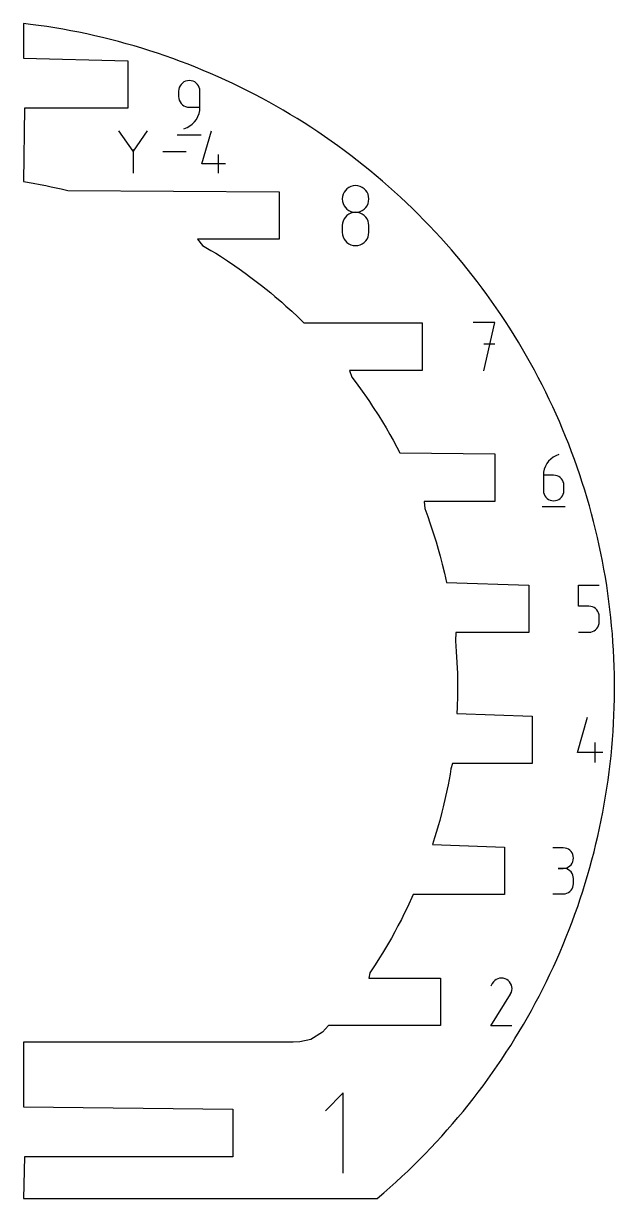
# Model space of a CAD drawing. Header units: metres. Extents: x 0 to 18, y 0 to 24.
# Drawn here: x 6.449 to 8.66, y 14.76 to 19.155 of the extents above; entities that cross this region are included whole.
import ezdxf

# ---------------------------------------------------------------- set-up
doc = ezdxf.new("R2010")
doc.units = ezdxf.units.M

msp = doc.modelspace()

# ---------------------------------------------------------------- linework, layer by layer
at = {"layer": 'annotation', "color": 1}
for p, q in [((7.062114, 18.940642), (7.055357, 18.938782)), ((7.069288, 18.941288), (7.062114, 18.940642)), ((7.076477, 18.940642), (7.069288, 18.941288)), ((7.069288, 18.941288), (7.069288, 18.941288)), ((7.083241, 18.938782), (7.076477, 18.940642)), ((7.029962, 18.908451), (7.029317, 18.90126)), ((7.029317, 18.90126), (7.029317, 18.881246)), ((7.031822, 18.915221), (7.029962, 18.908451)), ((7.034783, 18.921456), (7.031822, 18.915221)), ((7.038731, 18.927043), (7.034783, 18.921456)), ((7.043552, 18.931868), (7.038731, 18.927043)), ((7.049132, 18.935819), (7.043552, 18.931868)), ((7.055357, 18.938782), (7.049132, 18.935819)), ((7.089469, 18.935819), (7.083241, 18.938782)), ((7.095047, 18.931868), (7.089469, 18.935819)), ((7.099863, 18.927043), (7.095047, 18.931868)), ((7.103805, 18.921456), (7.099863, 18.927043)), ((7.10676, 18.915221), (7.103805, 18.921456)), ((7.108615, 18.908451), (7.10676, 18.915221)), ((7.109259, 18.90126), (7.108615, 18.908451)), ((7.109259, 18.84123), (7.109259, 18.90126)), ((7.109259, 18.90126), (7.109259, 18.90126)), ((7.029317, 18.881246), (7.029317, 18.881246)), ((7.029317, 18.881246), (7.029962, 18.874056)), ((7.029962, 18.874056), (7.031822, 18.867287)), ((7.031822, 18.867287), (7.034783, 18.861054)), ((7.034783, 18.861054), (7.038731, 18.855468)), ((7.038731, 18.855468), (7.043552, 18.850644)), ((7.043552, 18.850644), (7.049132, 18.846695)), ((7.049132, 18.846695), (7.055357, 18.843735)), ((7.055357, 18.843735), (7.062114, 18.841875)), ((7.062114, 18.841875), (7.069288, 18.84123)), ((7.069288, 18.84123), (7.109259, 18.84123)), ((7.101619, 18.806381), (7.105791, 18.817429)), ((7.105791, 18.817429), (7.108374, 18.829094)), ((7.108374, 18.829094), (7.109259, 18.84123)), ((7.049285, 18.761288), (7.060716, 18.765547)), ((7.060716, 18.765547), (7.071208, 18.771305)), ((7.071208, 18.771305), (7.080652, 18.778414)), ((7.080652, 18.778414), (7.088941, 18.786727)), ((7.088941, 18.786727), (7.095967, 18.796099)), ((7.095967, 18.796099), (7.101619, 18.806381)), ((6.858785, 18.676938), (6.806014, 18.753253)), ((6.911547, 18.753253), (6.858785, 18.676938)), ((7.024322, 18.738788), (7.114322, 18.738788)), ((7.049285, 18.761288), (7.049285, 18.761288)), ((7.116711, 18.630213), (7.151793, 18.753248)), ((6.858785, 18.683079), (6.858785, 18.595037)), ((7.057399, 18.674145), (6.970894, 18.674145)), ((7.178224, 18.595042), (7.178224, 18.665305)), ((7.204555, 18.630213), (7.116711, 18.630213)), ((7.673869, 18.545041), (7.666103, 18.54135)), ((7.682298, 18.54736), (7.673869, 18.545041)), ((7.69125, 18.548165), (7.682298, 18.54736)), ((7.700201, 18.54736), (7.69125, 18.548165)), ((7.69125, 18.548165), (7.69125, 18.548165)), ((7.708631, 18.545041), (7.700201, 18.54736)), ((7.716396, 18.54135), (7.708631, 18.545041)), ((7.642199, 18.507307), (7.641394, 18.49838)), ((7.644518, 18.515718), (7.642199, 18.507307)), ((7.648209, 18.523471), (7.644518, 18.515718)), ((7.653132, 18.530422), (7.648209, 18.523471)), ((7.659144, 18.536429), (7.653132, 18.530422)), ((7.666103, 18.54135), (7.659144, 18.536429)), ((7.723355, 18.536429), (7.716396, 18.54135)), ((7.729367, 18.530422), (7.723355, 18.536429)), ((7.73429, 18.523471), (7.729367, 18.530422)), ((7.737982, 18.515718), (7.73429, 18.523471)), ((7.7403, 18.507307), (7.737982, 18.515718)), ((7.741105, 18.49838), (7.7403, 18.507307)), ((7.641394, 18.49838), (7.641394, 18.49838)), ((7.641394, 18.49838), (7.642199, 18.489411)), ((7.642199, 18.489411), (7.644519, 18.480967)), ((7.644519, 18.480967), (7.648212, 18.473191)), ((7.648212, 18.473191), (7.653137, 18.466222)), ((7.653137, 18.466222), (7.65915, 18.460203)), ((7.65915, 18.460203), (7.66611, 18.455275)), ((7.71639, 18.455275), (7.72335, 18.460203)), ((7.72335, 18.460203), (7.729363, 18.466222)), ((7.729363, 18.466222), (7.734287, 18.473191)), ((7.734287, 18.473191), (7.73798, 18.480967)), ((7.73798, 18.480967), (7.7403, 18.489411)), ((7.7403, 18.489411), (7.741105, 18.49838)), ((7.741105, 18.49838), (7.741105, 18.49838)), ((7.644518, 18.415948), (7.642199, 18.407508)), ((7.648209, 18.423723), (7.644518, 18.415948)), ((7.653132, 18.43069), (7.648209, 18.423723)), ((7.659144, 18.436707), (7.653132, 18.43069)), ((7.666103, 18.441634), (7.659144, 18.436707)), ((7.673869, 18.445329), (7.666103, 18.441634)), ((7.66611, 18.455275), (7.673874, 18.45158)), ((7.682298, 18.44765), (7.673869, 18.445329)), ((7.673874, 18.45158), (7.682302, 18.44926)), ((7.69125, 18.448455), (7.682298, 18.44765)), ((7.682302, 18.44926), (7.69125, 18.448455)), ((7.69125, 18.448455), (7.700198, 18.44926)), ((7.700201, 18.44765), (7.69125, 18.448455)), ((7.69125, 18.448455), (7.69125, 18.448455)), ((7.69125, 18.448455), (7.69125, 18.448455)), ((7.700198, 18.44926), (7.708625, 18.45158)), ((7.708631, 18.445331), (7.700201, 18.44765)), ((7.708625, 18.45158), (7.71639, 18.455275)), ((7.716396, 18.441637), (7.708631, 18.445331)), ((7.723355, 18.436712), (7.716396, 18.441637)), ((7.729367, 18.430695), (7.723355, 18.436712)), ((7.73429, 18.423729), (7.729367, 18.430695)), ((7.737982, 18.415954), (7.73429, 18.423729)), ((7.7403, 18.407511), (7.737982, 18.415954)), ((7.642199, 18.407508), (7.641394, 18.398543)), ((7.641394, 18.398543), (7.641394, 18.373707)), ((7.641394, 18.373707), (7.641394, 18.373707)), ((7.641394, 18.373707), (7.642199, 18.364743)), ((7.741105, 18.398543), (7.7403, 18.407511)), ((7.7403, 18.364743), (7.741105, 18.373707)), ((7.741105, 18.373707), (7.741105, 18.398543)), ((7.741105, 18.398543), (7.741105, 18.398543)), ((7.642199, 18.364743), (7.644519, 18.356312)), ((7.644519, 18.356312), (7.648212, 18.348554)), ((7.648212, 18.348554), (7.653137, 18.341607)), ((7.653137, 18.341607), (7.65915, 18.335612)), ((7.65915, 18.335612), (7.66611, 18.330706)), ((7.66611, 18.330706), (7.673874, 18.32703)), ((7.673874, 18.32703), (7.682302, 18.324722)), ((7.682302, 18.324722), (7.69125, 18.323922)), ((7.69125, 18.323922), (7.700198, 18.324722)), ((7.69125, 18.323922), (7.69125, 18.323922)), ((7.700198, 18.324722), (7.708625, 18.32703)), ((7.708625, 18.32703), (7.71639, 18.330706)), ((7.71639, 18.330706), (7.72335, 18.335612)), ((7.72335, 18.335612), (7.729363, 18.341607)), ((7.729363, 18.341607), (7.734287, 18.348554)), ((7.734287, 18.348554), (7.73798, 18.356312)), ((7.73798, 18.356312), (7.7403, 18.364743)), ((8.211935, 18.036613), (8.131418, 18.036613)), ((8.171682, 17.855549), (8.211935, 18.036613)), ((8.211935, 17.955982), (8.171682, 17.955982)), ((8.44078, 17.538057), (8.430718, 17.532517)), ((8.451747, 17.542168), (8.44078, 17.538057)), ((8.451747, 17.542168), (8.451747, 17.542168)), ((8.401565, 17.49885), (8.397568, 17.488251)), ((8.406982, 17.508715), (8.401565, 17.49885)), ((8.413715, 17.517707), (8.406982, 17.508715)), ((8.421661, 17.525687), (8.413715, 17.517707)), ((8.430718, 17.532517), (8.421661, 17.525687)), ((8.395094, 17.477056), (8.394246, 17.465404)), ((8.394246, 17.465404), (8.394246, 17.408109)), ((8.432526, 17.465404), (8.394246, 17.465404)), ((8.397568, 17.488251), (8.395094, 17.477056)), ((8.43941, 17.46479), (8.432526, 17.465404)), ((8.445889, 17.463018), (8.43941, 17.46479)), ((8.451853, 17.460195), (8.445889, 17.463018)), ((8.457195, 17.456429), (8.451853, 17.460195)), ((8.461807, 17.451825), (8.457195, 17.456429)), ((8.465582, 17.446492), (8.461807, 17.451825)), ((8.468412, 17.440535), (8.465582, 17.446492)), ((8.394246, 17.408109), (8.394246, 17.408109)), ((8.394246, 17.408109), (8.394864, 17.401223)), ((8.394864, 17.401223), (8.396646, 17.394741)), ((8.470189, 17.434062), (8.468412, 17.440535)), ((8.468412, 17.394741), (8.470189, 17.401223)), ((8.470805, 17.427179), (8.470189, 17.434062)), ((8.470189, 17.401223), (8.470805, 17.408109)), ((8.470805, 17.408109), (8.470805, 17.427179)), ((8.470805, 17.427179), (8.470805, 17.427179)), ((8.396646, 17.394741), (8.399481, 17.388771)), ((8.399481, 17.388771), (8.403262, 17.383422)), ((8.403262, 17.383422), (8.407879, 17.378803)), ((8.407879, 17.378803), (8.413223, 17.375021)), ((8.413223, 17.375021), (8.419185, 17.372185)), ((8.419185, 17.372185), (8.425655, 17.370405)), ((8.425655, 17.370405), (8.432526, 17.369787)), ((8.432526, 17.369787), (8.43941, 17.370405)), ((8.432526, 17.369787), (8.432526, 17.369787)), ((8.43941, 17.370405), (8.445889, 17.372185)), ((8.445889, 17.372185), (8.451853, 17.375021)), ((8.451853, 17.375021), (8.457195, 17.378803)), ((8.457195, 17.378803), (8.461807, 17.383422)), ((8.461807, 17.383422), (8.465582, 17.388771)), ((8.465582, 17.388771), (8.468412, 17.394741)), ((8.389452, 17.348239), (8.475643, 17.348239)), ((8.525458, 16.975465), (8.525458, 17.053567)), ((8.525458, 17.053567), (8.603351, 17.053567)), ((8.564404, 16.975465), (8.525458, 16.975465)), ((8.571397, 16.97484), (8.564404, 16.975465)), ((8.577982, 16.973037), (8.571397, 16.97484)), ((8.584048, 16.970165), (8.577982, 16.973037)), ((8.589485, 16.966333), (8.584048, 16.970165)), ((8.594181, 16.96165), (8.589485, 16.966333)), ((8.598027, 16.956223), (8.594181, 16.96165)), ((8.600911, 16.950162), (8.598027, 16.956223)), ((8.602722, 16.943576), (8.600911, 16.950162)), ((8.603351, 16.936574), (8.602722, 16.943576)), ((8.603351, 16.917172), (8.603351, 16.936574)), ((8.603351, 16.936574), (8.603351, 16.936574)), ((8.525458, 16.878182), (8.564404, 16.878182)), ((8.564404, 16.878182), (8.571394, 16.87881)), ((8.564404, 16.878182), (8.564404, 16.878182)), ((8.571394, 16.87881), (8.577978, 16.880622)), ((8.577978, 16.880622), (8.584043, 16.883507)), ((8.584043, 16.883507), (8.58948, 16.887355)), ((8.58948, 16.887355), (8.594178, 16.892055)), ((8.594178, 16.892055), (8.598024, 16.897497)), ((8.598024, 16.897497), (8.600909, 16.903571)), ((8.600909, 16.903571), (8.602722, 16.910166)), ((8.602722, 16.910166), (8.603351, 16.917172)), ((8.521702, 16.428602), (8.559369, 16.560702)), ((8.587747, 16.39084), (8.587747, 16.46628)), ((8.616018, 16.428602), (8.521702, 16.428602)), ((8.468309, 16.071575), (8.430067, 16.071575)), ((8.475187, 16.070958), (8.468309, 16.071575)), ((8.481659, 16.069179), (8.475187, 16.070958)), ((8.487618, 16.066348), (8.481659, 16.069179)), ((8.492955, 16.062573), (8.487618, 16.066348)), ((8.497563, 16.057965), (8.492955, 16.062573)), ((8.501334, 16.052633), (8.497563, 16.057965)), ((8.504161, 16.046687), (8.501334, 16.052633)), ((8.505936, 16.040235), (8.504161, 16.046687)), ((8.506552, 16.033387), (8.505936, 16.040235)), ((8.468309, 15.99509), (8.449161, 15.99509)), ((8.449161, 15.99509), (8.468309, 15.99509)), ((8.468309, 15.99509), (8.475187, 15.995708)), ((8.475187, 15.994473), (8.468309, 15.99509)), ((8.468309, 15.99509), (8.468309, 15.99509)), ((8.475187, 15.995708), (8.481659, 15.997488)), ((8.481659, 15.997488), (8.487618, 16.000322)), ((8.487618, 16.000322), (8.492955, 16.004102)), ((8.492955, 16.004102), (8.497563, 16.008719)), ((8.497563, 16.008719), (8.501334, 16.014065)), ((8.501334, 16.014065), (8.504161, 16.02003)), ((8.504161, 16.02003), (8.505936, 16.026507)), ((8.505936, 16.026507), (8.506552, 16.033387)), ((8.506552, 16.033387), (8.506552, 16.033387)), ((8.481659, 15.992694), (8.475187, 15.994473)), ((8.487618, 15.989863), (8.481659, 15.992694)), ((8.492955, 15.986088), (8.487618, 15.989863)), ((8.497563, 15.98148), (8.492955, 15.986088)), ((8.501334, 15.976148), (8.497563, 15.98148)), ((8.504161, 15.970202), (8.501334, 15.976148)), ((8.505936, 15.96375), (8.504161, 15.970202)), ((8.506552, 15.956902), (8.505936, 15.96375)), ((8.506552, 15.937754), (8.506552, 15.956902)), ((8.506552, 15.956902), (8.506552, 15.956902)), ((8.487618, 15.904791), (8.492955, 15.908564)), ((8.492955, 15.908564), (8.497563, 15.913171)), ((8.497563, 15.913171), (8.501334, 15.918503)), ((8.501334, 15.918503), (8.504161, 15.92445)), ((8.504161, 15.92445), (8.505936, 15.930903)), ((8.505936, 15.930903), (8.506552, 15.937754)), ((8.430067, 15.899565), (8.468309, 15.899565)), ((8.468309, 15.899565), (8.475187, 15.900182)), ((8.468309, 15.899565), (8.468309, 15.899565)), ((8.475187, 15.900182), (8.481659, 15.90196)), ((8.481659, 15.90196), (8.487618, 15.904791)), ((8.202957, 15.564763), (8.197767, 15.554807)), ((8.207076, 15.570603), (8.202957, 15.564763)), ((8.212017, 15.575479), (8.207076, 15.570603)), ((8.217631, 15.57935), (8.212017, 15.575479)), ((8.223768, 15.582178), (8.217631, 15.57935)), ((8.230276, 15.583924), (8.223768, 15.582178)), ((8.237006, 15.584549), (8.230276, 15.583924)), ((8.243807, 15.584014), (8.237006, 15.584549)), ((8.250529, 15.582279), (8.243807, 15.584014)), ((8.257022, 15.579306), (8.250529, 15.582279)), ((8.26283, 15.575182), (8.257022, 15.579306)), ((8.257022, 15.579306), (8.257022, 15.579306)), ((8.267686, 15.570234), (8.26283, 15.575182)), ((8.271546, 15.564612), (8.267686, 15.570234)), ((8.274369, 15.558469), (8.271546, 15.564612)), ((8.27611, 15.551956), (8.274369, 15.558469)), ((8.197655, 15.406574), (8.270695, 15.524158)), ((8.270695, 15.524158), (8.270782, 15.524266)), ((8.270695, 15.524158), (8.270695, 15.524158)), ((8.270782, 15.524266), (8.270866, 15.524375)), ((8.270866, 15.524375), (8.270947, 15.524486)), ((8.270947, 15.524486), (8.271025, 15.524599)), ((8.271025, 15.524599), (8.271101, 15.524717)), ((8.271101, 15.524717), (8.271176, 15.524838)), ((8.271176, 15.524838), (8.27125, 15.524966)), ((8.27125, 15.524966), (8.271324, 15.5251)), ((8.271324, 15.5251), (8.271398, 15.525241)), ((8.271398, 15.525241), (8.274414, 15.531716)), ((8.271398, 15.525241), (8.271398, 15.525241)), ((8.274414, 15.531716), (8.276176, 15.538428)), ((8.276727, 15.545225), (8.27611, 15.551956)), ((8.276176, 15.538428), (8.276727, 15.545225)), ((8.2767, 15.406574), (8.197655, 15.406574)), ((7.644991, 15.155461), (7.578297, 15.088748)), ((7.644991, 14.855461), (7.644991, 15.155461))]:
    msp.add_line(p, q, dxfattribs=at)
at = {"layer": 'boundary', "color": 5}
for p, q in [((6.47551, 19.151355), (6.448923, 19.154586)), ((6.448923, 19.154586), (6.448923, 19.024413)), ((6.505712, 19.147329), (6.47551, 19.151355)), ((6.535919, 19.142929), (6.505712, 19.147329)), ((6.565981, 19.138173), (6.535919, 19.142929)), ((6.596016, 19.133046), (6.565981, 19.138173)), ((6.625999, 19.12755), (6.596016, 19.133046)), ((6.655903, 19.121694), (6.625999, 19.12755)), ((6.685756, 19.115468), (6.655903, 19.121694)), ((6.715447, 19.108895), (6.685756, 19.115468)), ((6.745143, 19.101942), (6.715447, 19.108895)), ((6.774718, 19.094635), (6.745143, 19.101942)), ((6.804182, 19.086974), (6.774718, 19.094635)), ((6.833538, 19.078957), (6.804182, 19.086974)), ((6.862817, 19.07058), (6.833538, 19.078957)), ((6.892016, 19.061837), (6.862817, 19.07058)), ((6.92105, 19.052755), (6.892016, 19.061837)), ((6.950002, 19.043313), (6.92105, 19.052755)), ((6.978857, 19.033512), (6.950002, 19.043313)), ((7.007544, 19.023376), (6.978857, 19.033512)), ((6.448923, 19.024413), (6.839322, 19.015038)), ((6.839322, 19.015038), (6.839322, 18.837538)), ((7.036155, 19.012873), (7.007544, 19.023376)), ((7.064605, 19.002035), (7.036155, 19.012873)), ((7.092918, 18.990852), (7.064605, 19.002035)), ((7.121098, 18.979321), (7.092918, 18.990852)), ((7.149144, 18.967447), (7.121098, 18.979321)), ((7.17701, 18.95524), (7.149144, 18.967447)), ((7.204766, 18.942686), (7.17701, 18.95524)), ((7.23234, 18.929802), (7.204766, 18.942686)), ((7.259775, 18.916576), (7.23234, 18.929802)), ((7.287026, 18.903026), (7.259775, 18.916576)), ((7.314138, 18.889131), (7.287026, 18.903026)), ((7.341062, 18.874914), (7.314138, 18.889131)), ((7.367806, 18.860373), (7.341062, 18.874914)), ((7.394372, 18.845511), (7.367806, 18.860373)), ((6.452798, 18.837538), (6.448923, 18.563289)), ((6.839322, 18.837538), (6.452798, 18.837538)), ((7.420759, 18.830317), (7.394372, 18.845511)), ((7.446947, 18.814811), (7.420759, 18.830317)), ((7.472953, 18.798985), (7.446947, 18.814811)), ((7.498767, 18.782845), (7.472953, 18.798985)), ((7.52439, 18.766389), (7.498767, 18.782845)), ((7.549781, 18.749628), (7.52439, 18.766389)), ((7.575005, 18.732547), (7.549781, 18.749628)), ((7.600006, 18.715162), (7.575005, 18.732547)), ((7.624774, 18.69749), (7.600006, 18.715162)), ((7.649333, 18.679506), (7.624774, 18.69749)), ((7.673689, 18.661213), (7.649333, 18.679506)), ((7.697796, 18.642651), (7.673689, 18.661213)), ((7.721699, 18.623775), (7.697796, 18.642651)), ((7.745356, 18.604615), (7.721699, 18.623775)), ((7.768783, 18.585173), (7.745356, 18.604615)), ((6.448923, 18.563289), (6.484936, 18.557235)), ((6.484936, 18.557235), (6.510921, 18.552584)), ((6.510921, 18.552584), (6.532411, 18.548277)), ((6.532411, 18.548277), (6.552437, 18.544248)), ((6.552437, 18.544248), (6.590301, 18.535678)), ((7.791961, 18.565448), (7.768783, 18.585173)), ((7.814915, 18.545431), (7.791961, 18.565448)), ((7.8376, 18.525153), (7.814915, 18.545431)), ((6.590301, 18.535678), (6.614742, 18.529688)), ((6.614742, 18.529688), (7.40564, 18.524934)), ((7.40564, 18.524934), (7.40564, 18.347434)), ((7.860066, 18.504579), (7.8376, 18.525153)), ((7.882251, 18.483757), (7.860066, 18.504579)), ((7.904196, 18.462654), (7.882251, 18.483757)), ((7.925883, 18.441284), (7.904196, 18.462654)), ((7.947302, 18.419653), (7.925883, 18.441284)), ((7.968458, 18.397765), (7.947302, 18.419653)), ((7.989352, 18.375616), (7.968458, 18.397765)), ((8.009967, 18.353219), (7.989352, 18.375616)), ((7.40564, 18.347434), (7.099756, 18.347434)), ((7.099756, 18.347434), (7.119087, 18.324734)), ((7.119087, 18.324734), (7.150264, 18.306008)), ((8.030303, 18.330574), (8.009967, 18.353219)), ((8.050376, 18.307674), (8.030303, 18.330574)), ((7.150264, 18.306008), (7.168141, 18.295111)), ((7.168141, 18.295111), (7.185555, 18.283934)), ((7.185555, 18.283934), (7.211956, 18.266961)), ((8.070159, 18.284543), (8.050376, 18.307674)), ((8.089658, 18.261166), (8.070159, 18.284543)), ((7.211956, 18.266961), (7.239149, 18.248567)), ((7.239149, 18.248567), (7.255771, 18.237068)), ((7.255771, 18.237068), (7.278016, 18.22104)), ((8.108877, 18.237555), (8.089658, 18.261166)), ((8.127794, 18.213713), (8.108877, 18.237555)), ((7.278016, 18.22104), (7.299585, 18.20527)), ((7.299585, 18.20527), (7.3197, 18.189887)), ((8.146441, 18.189639), (8.127794, 18.213713)), ((7.3197, 18.189887), (7.340004, 18.174342)), ((7.340004, 18.174342), (7.373996, 18.146852)), ((8.164786, 18.165337), (8.146441, 18.189639)), ((8.182819, 18.140824), (8.164786, 18.165337)), ((7.373996, 18.146852), (7.389587, 18.133983)), ((7.389587, 18.133983), (7.415037, 18.111862)), ((7.415037, 18.111862), (7.431029, 18.097922)), ((8.200571, 18.116078), (8.182819, 18.140824)), ((8.218002, 18.091141), (8.200571, 18.116078)), ((7.431029, 18.097922), (7.452476, 18.078276)), ((7.452476, 18.078276), (7.474844, 18.057589)), ((8.235144, 18.065973), (8.218002, 18.091141)), ((8.251976, 18.040599), (8.235144, 18.065973)), ((7.474844, 18.057589), (7.49826, 18.034831)), ((7.49826, 18.034831), (7.940376, 18.034831)), ((7.940376, 18.034831), (7.940376, 17.857331)), ((8.268492, 18.015027), (8.251976, 18.040599)), ((8.284698, 17.989267), (8.268492, 18.015027)), ((8.300583, 17.963303), (8.284698, 17.989267)), ((8.316153, 17.937141), (8.300583, 17.963303)), ((8.331424, 17.910793), (8.316153, 17.937141)), ((8.346344, 17.884263), (8.331424, 17.910793)), ((7.940376, 17.857331), (7.669076, 17.857331)), ((7.669076, 17.857331), (7.677496, 17.831994)), ((8.360943, 17.857562), (8.346344, 17.884263)), ((8.375239, 17.830672), (8.360943, 17.857562)), ((7.677496, 17.831994), (7.693917, 17.810316)), ((7.693917, 17.810316), (7.716396, 17.779195)), ((8.389185, 17.803619), (8.375239, 17.830672)), ((8.402805, 17.776395), (8.389185, 17.803619)), ((7.716396, 17.779195), (7.731777, 17.75764)), ((7.731777, 17.75764), (7.743199, 17.740806)), ((8.4161, 17.749005), (8.402805, 17.776395)), ((7.743199, 17.740806), (7.755225, 17.722889)), ((7.755225, 17.722889), (7.778539, 17.686882)), ((8.429057, 17.72146), (8.4161, 17.749005)), ((8.441669, 17.693756), (8.429057, 17.72146)), ((7.778539, 17.686882), (7.805763, 17.642046)), ((8.453946, 17.665899), (8.441669, 17.693756)), ((8.465887, 17.637897), (8.453946, 17.665899)), ((7.805763, 17.642046), (7.81992, 17.617719)), ((8.477498, 17.609745), (8.465887, 17.637897)), ((7.81992, 17.617719), (7.831989, 17.59638)), ((7.831989, 17.59638), (7.846145, 17.57018)), ((8.488748, 17.581459), (8.477498, 17.609745)), ((8.499661, 17.553042), (8.488748, 17.581459)), ((7.846145, 17.57018), (7.857331, 17.549288)), ((7.857331, 17.549288), (8.212071, 17.544728)), ((8.212071, 17.544728), (8.212071, 17.367228)), ((8.510225, 17.524484), (8.499661, 17.553042)), ((8.520435, 17.495808), (8.510225, 17.524484)), ((8.530293, 17.467015), (8.520435, 17.495808)), ((8.539811, 17.438099), (8.530293, 17.467015)), ((8.548965, 17.40907), (8.539811, 17.438099)), ((8.557773, 17.379925), (8.548965, 17.40907)), ((8.212071, 17.367228), (7.947639, 17.367228)), ((7.947639, 17.367228), (7.950361, 17.340937)), ((8.566233, 17.350678), (8.557773, 17.379925)), ((7.950361, 17.340937), (7.961371, 17.310675)), ((8.574327, 17.321338), (8.566233, 17.350678)), ((8.582065, 17.291888), (8.574327, 17.321338)), ((7.961371, 17.310675), (7.969436, 17.287589)), ((7.969436, 17.287589), (7.979559, 17.257597)), ((8.589441, 17.262349), (8.582065, 17.291888)), ((7.979559, 17.257597), (7.985609, 17.238244)), ((7.985609, 17.238244), (7.992605, 17.215927)), ((8.596452, 17.232728), (8.589441, 17.262349)), ((8.603108, 17.203025), (8.596452, 17.232728)), ((7.992605, 17.215927), (8.00062, 17.188232)), ((8.00062, 17.188232), (8.007797, 17.162218)), ((8.609403, 17.173241), (8.603108, 17.203025)), ((8.007797, 17.162218), (8.015619, 17.132586)), ((8.615328, 17.143383), (8.609403, 17.173241)), ((8.620899, 17.113454), (8.615328, 17.143383)), ((8.015619, 17.132586), (8.023823, 17.09846)), ((8.023823, 17.09846), (8.031476, 17.063999)), ((8.62609, 17.083464), (8.620899, 17.113454)), ((8.031476, 17.063999), (8.340195, 17.054624)), ((8.340195, 17.054624), (8.340195, 16.877124)), ((8.630933, 17.053402), (8.62609, 17.083464)), ((8.635401, 17.023287), (8.630933, 17.053402)), ((8.639504, 16.99313), (8.635401, 17.023287)), ((8.643232, 16.962915), (8.639504, 16.99313)), ((8.646605, 16.932664), (8.643232, 16.962915)), ((8.649604, 16.902361), (8.646605, 16.932664)), ((8.066586, 16.877124), (8.064938, 16.846056)), ((8.340195, 16.877124), (8.066586, 16.877124)), ((8.652234, 16.872036), (8.649604, 16.902361)), ((8.064938, 16.846056), (8.068334, 16.805435)), ((8.654488, 16.841673), (8.652234, 16.872036)), ((8.656378, 16.811295), (8.654488, 16.841673)), ((8.068334, 16.805435), (8.070879, 16.764552)), ((8.657896, 16.780888), (8.656378, 16.811295)), ((8.070879, 16.764552), (8.072533, 16.723393)), ((8.659043, 16.750475), (8.657896, 16.780888)), ((8.659824, 16.720042), (8.659043, 16.750475)), ((8.072533, 16.723393), (8.073334, 16.68197)), ((8.660234, 16.689595), (8.659824, 16.720042)), ((8.073334, 16.68197), (8.073043, 16.64021)), ((8.659937, 16.628714), (8.660267, 16.659163)), ((8.660267, 16.659163), (8.660234, 16.689595)), ((8.073043, 16.64021), (8.071797, 16.598155)), ((8.659232, 16.598284), (8.659937, 16.628714)), ((8.071797, 16.598155), (8.070609, 16.573896)), ((8.070609, 16.573896), (8.351553, 16.564521)), ((8.656706, 16.537444), (8.658149, 16.567862)), ((8.658149, 16.567862), (8.659232, 16.598284)), ((8.351553, 16.564521), (8.351553, 16.387021)), ((8.654897, 16.507063), (8.656706, 16.537444)), ((8.65271, 16.476696), (8.654897, 16.507063)), ((8.647233, 16.416059), (8.650162, 16.446362)), ((8.650162, 16.446362), (8.65271, 16.476696)), ((8.64394, 16.385807), (8.647233, 16.416059)), ((8.044907, 16.347461), (8.037463, 16.307662)), ((8.048235, 16.367325), (8.044907, 16.347461)), ((8.053827, 16.387021), (8.048235, 16.367325)), ((8.351553, 16.387021), (8.053827, 16.387021)), ((8.636248, 16.325408), (8.640271, 16.355577)), ((8.640271, 16.355577), (8.64394, 16.385807)), ((8.037463, 16.307662), (8.028193, 16.26342)), ((8.631853, 16.295282), (8.636248, 16.325408)), ((8.028193, 16.26342), (8.019176, 16.224821)), ((8.62196, 16.23521), (8.627098, 16.265209)), ((8.627098, 16.265209), (8.631853, 16.295282)), ((8.019176, 16.224821), (8.014324, 16.205362)), ((8.61647, 16.205266), (8.62196, 16.23521)), ((8.006195, 16.174171), (8.00062, 16.154493)), ((8.014324, 16.205362), (8.006195, 16.174171)), ((8.604398, 16.145589), (8.610609, 16.175391)), ((8.610609, 16.175391), (8.61647, 16.205266)), ((7.994327, 16.132501), (7.987249, 16.109671)), ((8.00062, 16.154493), (7.994327, 16.132501)), ((8.597813, 16.115863), (8.604398, 16.145589)), ((7.987249, 16.109671), (7.979065, 16.083793)), ((7.979065, 16.083793), (8.248062, 16.074418)), ((8.583564, 16.056677), (8.590864, 16.086224)), ((8.590864, 16.086224), (8.597813, 16.115863)), ((8.248062, 16.074418), (8.248062, 15.896918)), ((8.575901, 16.027218), (8.583564, 16.056677)), ((8.559497, 15.968584), (8.567878, 15.99785)), ((8.567878, 15.99785), (8.575901, 16.027218)), ((8.550755, 15.939421), (8.559497, 15.968584)), ((8.532223, 15.881429), (8.541661, 15.91037)), ((8.541661, 15.91037), (8.550755, 15.939421)), ((7.90727, 15.896918), (7.885285, 15.849529)), ((8.248062, 15.896918), (7.90727, 15.896918)), ((8.522427, 15.852597), (8.532223, 15.881429)), ((7.873782, 15.825924), (7.862808, 15.804061)), ((7.885285, 15.849529), (7.873782, 15.825924)), ((8.501791, 15.795318), (8.512283, 15.823895)), ((8.512283, 15.823895), (8.522427, 15.852597)), ((7.849894, 15.779519), (7.838184, 15.757469)), ((7.862808, 15.804061), (7.849894, 15.779519)), ((8.490955, 15.766872), (8.501791, 15.795318)), ((7.825361, 15.734485), (7.814754, 15.715799)), ((7.838184, 15.757469), (7.825361, 15.734485)), ((8.468239, 15.710388), (8.479764, 15.73856)), ((8.479764, 15.73856), (8.490955, 15.766872)), ((7.814754, 15.715799), (7.792021, 15.677562)), ((8.456357, 15.682363), (8.468239, 15.710388)), ((7.781119, 15.65988), (7.764789, 15.634267)), ((7.792021, 15.677562), (7.781119, 15.65988)), ((8.431605, 15.626742), (8.444148, 15.654476)), ((8.444148, 15.654476), (8.456357, 15.682363)), ((7.744884, 15.604362), (7.741633, 15.584314)), ((7.764789, 15.634267), (7.744884, 15.604362)), ((8.418716, 15.599164), (8.431605, 15.626742)), ((7.741633, 15.584314), (8.009727, 15.584314)), ((8.009727, 15.584314), (8.009727, 15.406814)), ((8.391934, 15.544483), (8.405488, 15.57174)), ((8.405488, 15.57174), (8.418716, 15.599164)), ((8.363833, 15.490473), (8.378045, 15.517396)), ((8.378045, 15.517396), (8.391934, 15.544483)), ((8.349288, 15.46373), (8.363833, 15.490473)), ((8.31923, 15.410779), (8.33441, 15.437154)), ((8.33441, 15.437154), (8.349288, 15.46373)), ((7.567093, 15.382437), (7.523762, 15.354965)), ((7.590607, 15.406814), (7.567093, 15.382437)), ((8.009727, 15.406814), (7.590607, 15.406814)), ((8.287894, 15.35858), (8.303717, 15.38459)), ((8.303717, 15.38459), (8.31923, 15.410779)), ((6.448923, 15.345218), (6.448923, 15.103586)), ((6.467107, 15.345218), (6.448923, 15.345218)), ((6.491092, 15.345218), (6.467107, 15.345218)), ((6.524162, 15.345218), (6.491092, 15.345218)), ((6.56491, 15.345218), (6.524162, 15.345218)), ((6.598551, 15.345218), (6.56491, 15.345218)), ((6.623371, 15.345218), (6.598551, 15.345218)), ((6.65644, 15.345218), (6.623371, 15.345218)), ((6.679645, 15.345218), (6.65644, 15.345218)), ((6.699758, 15.345218), (6.679645, 15.345218)), ((6.729995, 15.345218), (6.699758, 15.345218)), ((6.755649, 15.345218), (6.729995, 15.345218)), ((6.788719, 15.345218), (6.755649, 15.345218)), ((6.809451, 15.345218), (6.788719, 15.345218)), ((6.834606, 15.345218), (6.809451, 15.345218)), ((6.861439, 15.345218), (6.834606, 15.345218)), ((6.887928, 15.345218), (6.861439, 15.345218)), ((6.920998, 15.345218), (6.887928, 15.345218)), ((6.949068, 15.345218), (6.920998, 15.345218)), ((6.969453, 15.345218), (6.949068, 15.345218)), ((6.992883, 15.345218), (6.969453, 15.345218)), ((7.020207, 15.345218), (6.992883, 15.345218)), ((7.053276, 15.345218), (7.020207, 15.345218)), ((7.080512, 15.345218), (7.053276, 15.345218)), ((7.104301, 15.345218), (7.080512, 15.345218)), ((7.124327, 15.345218), (7.104301, 15.345218)), ((7.152485, 15.345218), (7.124327, 15.345218)), ((7.185555, 15.345218), (7.152485, 15.345218)), ((7.218625, 15.345218), (7.185555, 15.345218)), ((7.239149, 15.345218), (7.218625, 15.345218)), ((7.263771, 15.345218), (7.239149, 15.345218)), ((7.299585, 15.345218), (7.263771, 15.345218)), ((7.328674, 15.345218), (7.299585, 15.345218)), ((7.350903, 15.345218), (7.328674, 15.345218)), ((7.393577, 15.345218), (7.350903, 15.345218)), ((7.431029, 15.34522), (7.393577, 15.345218)), ((7.45848, 15.345414), (7.431029, 15.34522)), ((7.483182, 15.3464), (7.45848, 15.345414)), ((7.523762, 15.354965), (7.483182, 15.3464)), ((8.271753, 15.33277), (8.287894, 15.35858)), ((8.238525, 15.281747), (8.255286, 15.307151)), ((8.255286, 15.307151), (8.271753, 15.33277)), ((8.204077, 15.23156), (8.221453, 15.256548)), ((8.221453, 15.256548), (8.238525, 15.281747)), ((8.168399, 15.182211), (8.186385, 15.206766)), ((8.186385, 15.206766), (8.204077, 15.23156)), ((8.150116, 15.157868), (8.168399, 15.182211)), ((8.11267, 15.109859), (8.13155, 15.133751)), ((8.13155, 15.133751), (8.150116, 15.157868)), ((6.448923, 15.103586), (7.231672, 15.094211)), ((7.231672, 15.094211), (7.231672, 14.916711)), ((8.074071, 15.062782), (8.093516, 15.086202)), ((8.093516, 15.086202), (8.11267, 15.109859)), ((8.034326, 15.016651), (8.05435, 15.039602)), ((8.05435, 15.039602), (8.074071, 15.062782)), ((7.993485, 14.971508), (8.014045, 14.993959)), ((8.014045, 14.993959), (8.034326, 15.016651)), ((7.951552, 14.927374), (7.972646, 14.94931)), ((7.972646, 14.94931), (7.993485, 14.971508)), ((6.452798, 14.916711), (6.448923, 14.760409)), ((7.231672, 14.916711), (6.452798, 14.916711)), ((7.908549, 14.884272), (7.930175, 14.905685)), ((7.930175, 14.905685), (7.951552, 14.927374)), ((7.864507, 14.842225), (7.886657, 14.863115)), ((7.886657, 14.863115), (7.908549, 14.884272)), ((7.819459, 14.801271), (7.842091, 14.8216)), ((7.842091, 14.8216), (7.864507, 14.842225)), ((7.772296, 14.760409), (7.796561, 14.781198)), ((7.796561, 14.781198), (7.819459, 14.801271)), ((6.448923, 14.760409), (6.796964, 14.760409)), ((6.796964, 14.760409), (7.000421, 14.760409)), ((7.000421, 14.760409), (7.540053, 14.760409)), ((7.540053, 14.760409), (7.589109, 14.760409)), ((7.589109, 14.760409), (7.646159, 14.760409)), ((7.646159, 14.760409), (7.713365, 14.760409)), ((7.713365, 14.760409), (7.772296, 14.760409))]:
    msp.add_line(p, q, dxfattribs=at)

doc.saveas('drawing.dxf')
